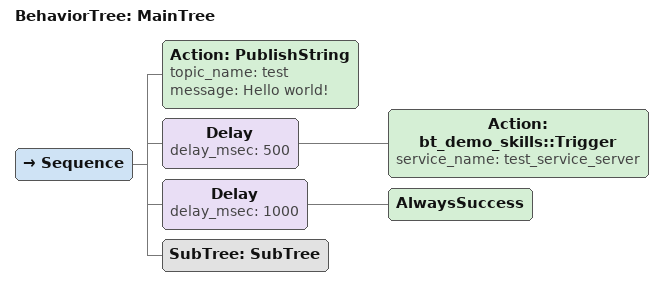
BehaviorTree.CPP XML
<root BTCPP_format="4" main_tree_to_execute="MainTree">
    <include path="src/bt_action_server/test/tree/test_subtree.xml" />
    <BehaviorTree ID="MainTree">
        <Sequence>
            <Action ID="PublishString" topic_name="test" message="Hello world!" />
            <Delay delay_msec="500">
                <Action ID="bt_demo_skills::Trigger" service_name="test_service_server" />
            </Delay>
            <Delay delay_msec="1000">
                <AlwaysSuccess />
            </Delay>
            <SubTree ID="SubTree" />
        </Sequence>
    </BehaviorTree>
</root>
